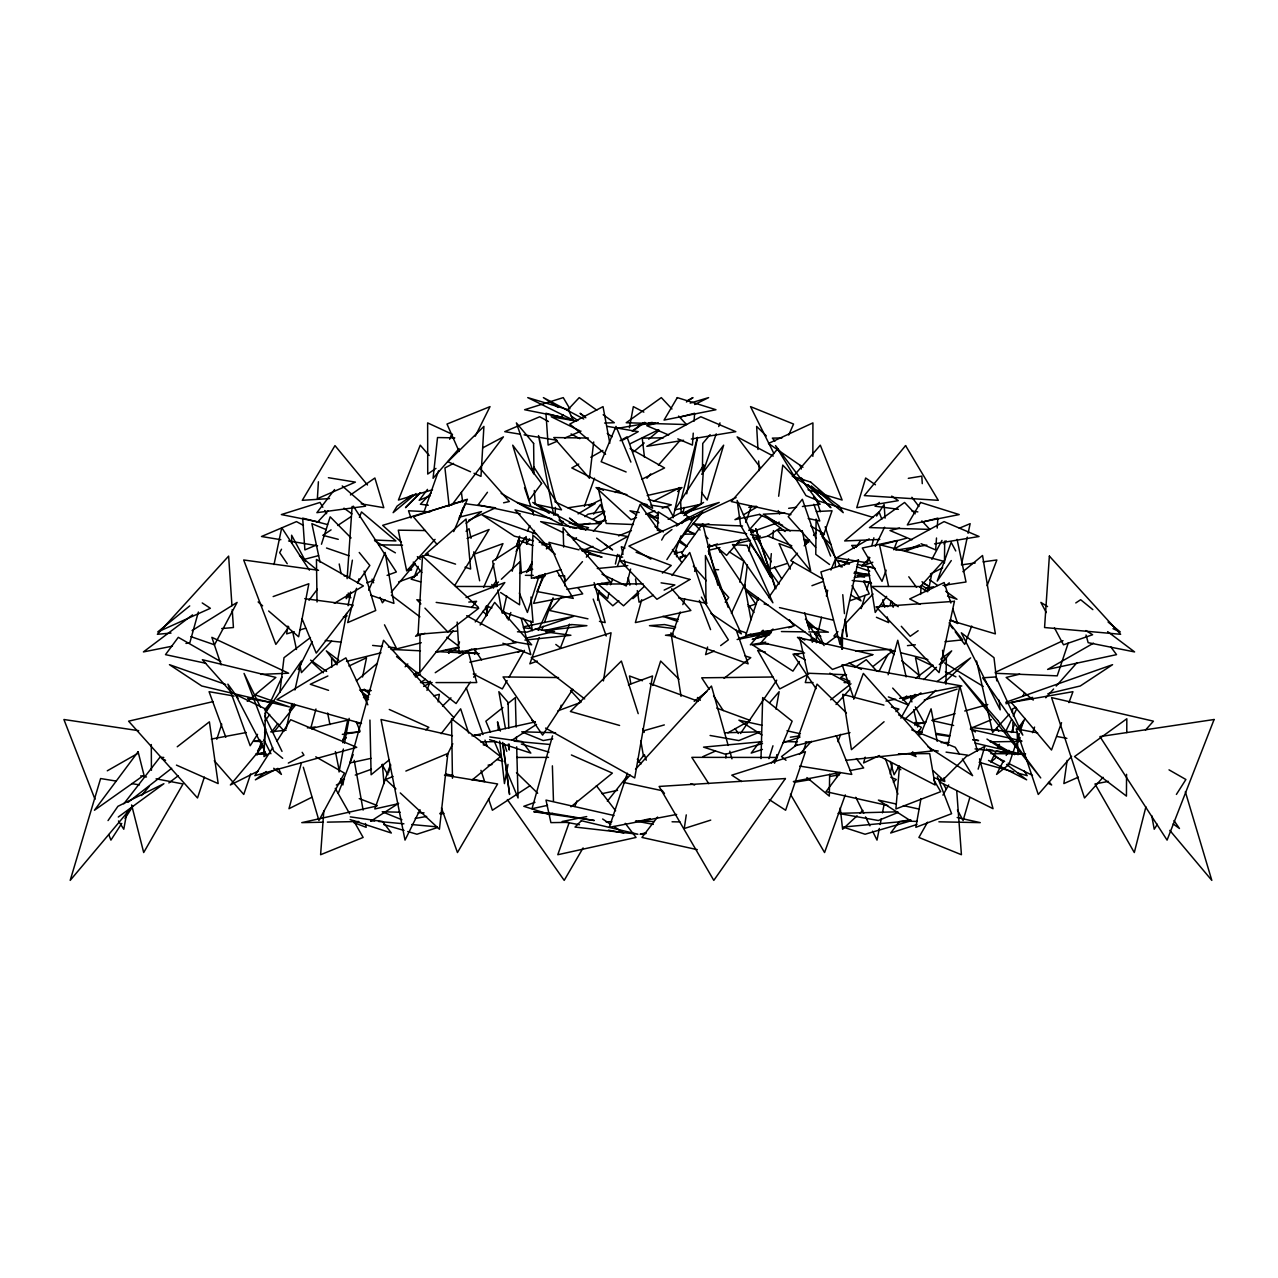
<?xml version="1.0" encoding="UTF-8"?>
<svg xmlns="http://www.w3.org/2000/svg" width="1278" height="1278" viewBox="0 0 1278 1278"><rect width="100%" height="100%" fill="white"/><g stroke="black" fill="none" stroke-linecap="round" stroke-linejoin="round"><path stroke-width="1.5" d="M812.856 456.342L812.92 422.89L768.461 443.466L802.967 467.253M842.41 649.24L842.458 629.926M419.983 634.735L419.791 672.595L453.115 630.757M1126.557 774.292L1126.445 796.098L1074.542 756.576L1126.829 718.763L1126.765 732.645M944.474 562.975L944.682 541.153M702.421 472.141L702.74 443.466L710.137 434.648M829.646 774.292L829.31 796.098L806.913 777.567M945.928 684.273L946.375 657.755L939.298 664.576M761.001 758.621L762.678 697.596L792.136 721.175L774.5 763.238M676.573 556.777L676.749 550.962M725.856 758.03L725.984 754.116M264.306 747.342L263.955 756.624L269.083 753.669M264.434 743.636L264.85 732.502M555.099 515.162L555.451 507.382M657.371 530.418L658.266 511.839L678.474 524.571M318.398 481.774L317.375 498.692L355.396 482.125L328.398 477.7M347.121 578.662L352.121 506.455M693.251 433.146L692.42 445.079L677.803 438.865M694.066 421.213L694.625 413.273L679.305 417.251M936.502 537.99L935.672 549.907L921.071 543.709M937.189 528.054L937.876 518.117L922.556 522.079M920.575 594.462L921.134 586.538L871.644 586.458L898.258 606.715M323.813 810.923L320.602 854.726L363.128 837.441L353.511 820.508M708.843 554.109L709.625 544.348M899.504 766.193L895.894 808.958L940.704 791.673L933.723 779.82M771.321 553.646L769.915 569.029L786.881 563.534M772.743 538.278L773.446 530.594M776.161 760.426L776.8 754.643M593.695 441.964L589.446 478.276L553.789 437.539L588.375 438.05M279.866 692.452L284.004 657.691L310.458 637.53M747.374 564.876L744.483 588.056L820.236 643.233M749.052 551.345L750.01 543.629L779.165 584.078M778.653 496.231L782.759 465.096L797.44 480.464M1067.146 760.426L1063.855 783.59L1078.376 777.152M686.27 814.885L684.257 828.511L710.728 820.109M597.577 600.261L599.062 590.58M438.146 701.957L439.344 694.321L433.721 695.807M603.408 680.934L611.06 632.786L531.265 657.691L584.685 698.922M346.833 594.813L346.226 598.663L350.731 592.337M349.597 577.48L352.377 560.163M287.917 626.044L286.639 633.888L294.196 631.62M890.303 604.829L890.958 600.9M342.887 784.98L343.91 779.085M776.002 709.178L779.149 691.686L769.883 702.437M920.975 798.606L915.831 827.329L951.599 813.703L937.365 776.752M486.087 615.868L487.876 606.076M739.898 582.273L743.748 561.138L729.355 551.856M126.985 811.754L123.774 829.246L118.487 820.955M508.005 764.42L504.443 783.59L499.682 741.128M629.415 427.81L633.345 406.628L643.84 412.139M339.037 771.992L343.367 749.02M344.453 743.269L349.15 718.38M683.027 513.245L684.145 507.414M686.733 493.819L697.5 437.507M336.897 663.825L346.578 613.456M348.063 605.708L350.667 592.145M879.328 828.432L877.012 840.109L872.586 831.179M880.111 824.55L881.277 818.703M882.427 812.872L883.977 805.092M890.175 773.973L892.108 764.244M928.723 589.062L931.678 574.078M941.199 778.542L940.416 782.392L993.038 808.702L979.539 758.86M947.797 745.777L959.826 686.03L977.462 751.192M362.553 676.989L366.53 657.755L348.958 666.046M274.019 564.556L281.735 527.702L309.404 570.148M961.583 564.061L967.286 537.143M968.101 533.293L970.146 523.676L959.299 528.197M349.453 597.816L350.284 594.014M342.776 742.71L347.696 720.169L312.679 728.109M608.951 592.88L607.657 598.663L594.382 587.161M615.389 564.013L617.546 554.396M502.845 613.009L506.679 595.915M512.222 571.234L518.197 544.652L492.637 561.138L497.174 586.107M286.24 728.572L291.879 703.491M294.93 689.992L301.432 661.045L266.271 711.495L284.099 731.032M474.617 654.336L475.895 648.665M673.075 517.782L679.88 487.573L653.362 501.327M821.53 617.226L818.447 630.693L805.364 619.207M826.371 596.059L827.697 590.276M1145.903 806.833L1134.305 852.538L1094.974 783.957L1108.441 781.385M630.629 569.014L626.3 585.963L601.986 574.141M356.53 588.311L347.712 622.594L375.732 610.501L364.07 571.09M357.984 582.592L358.974 578.79M868.928 557.032L867.427 562.815L836.563 557.847L869.216 538.869M871.9 545.498L873.88 537.798M697.389 437.443L680.647 501.535L681.19 513.213M707.597 647.003L705.584 654.624L714.306 651.077M301.448 762.694L288.988 808.702L311.8 797.296M310.778 728.188L315.97 709.018M807.345 675.072L805.284 682.564L813.048 682.564M198.362 612.018L189.847 642.674L185.981 643.441M641.684 599.733L635.358 622.594L690.903 610.501L671.669 588.711M865.206 757.183L863.609 762.934L879.424 755.538M888.146 674.752L897.763 640.262L906.15 676.877M552.527 735.856L531.999 808.702L547.559 805.364M560.083 709.018L561.154 705.184M388.48 772.855L390.701 765.25M969.778 797.696L963.101 820.524L957.43 809.996M978.149 769.148L984.827 746.304L967.957 755.873M861.196 608.616L865.078 595.484M866.756 589.861L868.976 582.353M768.925 758.669L772.966 745.777M321.465 544.236L330.155 516.823L351.067 537.958M652.834 685.471L660.646 661.045L679.049 679.257M516.823 545.514L519.219 538.038M538.581 577.544L527.399 612.45L519.331 593.072M459.265 519.219L462.892 507.941M508.404 620.022L510.817 612.513M204.352 777.152L197.515 797.983L128.583 721.175L213.154 701.606M216.781 739.275L221.749 724.115M803.191 751.72L806.274 742.39M758.221 597.737L745.681 635.454L794.101 625.916L789.437 619.782M627.386 773.238L609.302 827.329L676.669 814.437M250.696 773.845L243.763 794.469L214.273 760.714M257.006 755.106L261.415 741.975M264.562 732.614L265.824 728.859M516.552 545.61L519.699 536.217M745.777 522.414L751.336 505.896M1068.312 642.834L1057.21 675.854L995.386 673.298M543.166 575.116L533.645 603.408L582.736 593.871L578.007 587.752M1015.067 746.384L1008.917 764.563L996.584 774.42L1003.581 760.618M1016.921 740.936L1019.381 733.652M1020.611 730.026L1023.694 720.936L1019.317 729.562M703.028 472.221L716.223 433.865M718.731 426.548L719.993 422.89M426.98 690.392L430.175 681.206M822.585 537.942L832.058 510.769L816.338 511.551M539.156 637.546L529.859 663.825L537.319 661.125M541.808 630.038L543.134 626.284M544.46 622.514L553.086 598.104M680.231 611.986L671.765 636.013L748.141 663.825L736.192 630.038M682.835 604.606L684.8 599.062M694.577 571.346L695.887 567.64M424.072 511.711L438.53 470.863M449.696 439.281L451.006 435.558L453.61 438.498M390.525 764.436L374.789 808.958L397.953 803.766M568.966 823.192L557.783 854.726L636.061 837.441L625.23 823.32M574.892 806.498L576.873 800.923M584.413 506.36L594.542 478.18M845.269 794.884L824.566 852.538L790.443 794.245M674.369 554.189L680.998 535.865M1032.544 732.677L1034.573 727.07M414.04 577.608L418.146 566.41M610.564 584.765L612.609 579.174M617.418 566.106L640.038 504.506L659.704 531.808M1061.555 722.677L1051.506 750.026L1011.265 702.437L1072.961 691.686L1068.935 702.612M837.937 741.703L840.684 734.323M853.72 699.242L863.337 673.41L932.269 750.969L846.068 760.314M886.165 570.196L882.012 581.346L862.299 548.022L897.252 540.498L893.801 549.78M971.695 626.044L964.698 644.4L955.225 631.795M987.079 585.675L996.872 559.972L983.086 561.873M569.541 624.143L560.435 647.898L555.802 644.447M1011.377 732.502L1014.189 725.121M359.406 517.35L361.498 511.935L395.892 540.945L374.454 540.019M338.255 793.382L353.191 754.579M459.585 517.494L465.112 503.676L495.608 507.813L468.691 520.29M920.511 734.674L931.071 708.811L937.205 741.352M830.908 570.052L835.317 559.46L835.349 567.192M453.706 531.632L467.381 499.267L413.305 516.711L437.092 544.444M368.703 590.276L385.141 552.495L393.928 603.408L370.716 595.149M522.814 541.648L524.379 538.054M527.526 530.897L529.875 525.514M459.537 641.939L457.939 645.582L446.837 637.195M483.659 587.321L494.107 563.646M495.72 560.004L502.957 543.629L473.148 554.556M788.718 435.015L793.558 424.056L750.537 406.628L773.957 453.61M545.163 573.55L536.984 591.522L573.263 598.408L556.984 571.186M731.399 613.328L744.563 584.525L751.001 619.782M538.278 630.326L552.975 598.248M264.945 713.971L282.007 676.941M875.286 546.361L884.584 527.207M995.993 751.368L990.817 762.007L995.322 758.333M997.719 747.822L999.444 744.291M1005.482 731.879L1011.521 719.482M1013.246 715.936L1016.697 708.843M1022.735 696.446L1024.461 692.9M420.047 809.773L405.014 840.109L381.02 719.498L452.46 735.713M446.597 756.225L452.795 743.732M475.272 436.197L490.017 406.628L446.996 424.056L459.09 451.438M298.125 669.56L312.263 641.54M1006.201 755.442L1008.821 750.266M1016.489 744.483L1020.1 737.566M878.865 671.589L888.05 654.336M931.838 559.365L941.982 540.386M281.527 549.221L279.69 552.655L287.246 563.71M526.616 572.576L532.287 562.048M900.878 718.188L911.294 699.641L920.927 692.868M661.669 540.051L664.336 535.322L671.94 529.523M927.556 822.201L918.898 837.441L961.423 854.726L956.743 791.018M942.924 795.124L948.707 784.964M507.126 680.551L502.334 688.938L473.259 673.953M509.043 677.212L524.395 650.374M898.977 766.289L894.105 774.756L890.207 761.432M918.435 732.422L921.358 727.342L898.626 714.897M526.648 543.837L529.571 538.805M532.511 533.757L534.46 530.386M583.087 847.937L564.205 880.382L507.366 799.565M454.696 585.58L489.107 529.507L467.077 538.389M1157.389 824.262L1154.226 829.246L1151.734 815.636M1176.399 794.421L1185.904 779.5L1169.019 769.851M272.757 747.694L254.833 775.666L356.738 747.31L290.681 719.722L276.975 741.112M480.113 625.038L494.682 602.401L531.68 644.815L512.414 641.444M257.533 734.339L250.184 745.745L227.883 684.129L238.075 698.187M121.745 823.415L110.914 840.109L108.742 834.534M124.988 818.399L132.577 806.722M666.908 559.572L694.657 516.823L628.92 546.073L650.837 559.125M943.995 544.029L946.119 540.77M844.327 565.387L848.624 558.805M856.148 547.288L860.445 540.706M876.58 516.024L884.104 504.506L885.063 518.165M572.784 689.273L542.607 735.138L503.069 676.941L558.534 677.548M470.352 682.132L456.086 703.539L396.547 656.62M473.643 677.18L475.847 673.889M799.373 661.525L792.935 671.142L752.694 644.975L768.11 643.505M812.249 642.275L814.39 639.064L810.54 639.431M491.758 587.545L496.199 580.963M516.136 551.345L526.121 536.536L526.744 544.348M740.521 733.524L776.752 680.168M951.279 560.563L937.237 581.091L951.151 542.351L955.752 550.946M108.039 820.588L117.927 806.306L163.903 783.702L118.295 817.025M529.795 567.224L532.047 563.997M265.217 720.808L269.674 714.434M768.621 597.577L793.414 562.24M805.827 544.572L809.198 539.747M886.644 596.363L875.238 612.45L867.842 566.521L875.318 568.518M357.473 582.848L369.837 565.467L359.23 552.463M593.567 514.139L600.516 504.506L605.309 517.574M1017.304 729.45L1025.228 718.508M487.461 492.27L478.148 504.858L520.274 513.9M725.217 602.242L728.748 597.497L719.69 587.401M257.565 750.761L262.341 744.371M271.91 731.591L277.869 723.604M475.24 621.923L504.826 582.544L466.039 597.513M840.157 772.839L826.003 791.673L887.763 805.491M288.876 627.067L275.84 644.4L243.683 559.972L318.541 570.308M309.02 600.293L317.327 589.27M701.702 474.266L723.652 445.175L707.181 500.033L701.542 492.509M451.789 505.066L503.436 436.852L482.78 447.843M427.507 489.378L419.184 500.321L430.398 495.592M759.963 741.559L751.192 753.093L762.439 749.435M334.596 489.554L316.88 512.67L365.508 506.2L342.232 485.928M657.579 817.041L641.939 837.441L697.293 849.662M672.004 575.483L689.753 552.495L706.91 603.408L678.586 597.912M942.142 663.266L951.695 650.869L940.784 659.16M123.854 803.766L159.798 757.455L163.776 757.439M441.15 733.7L460.655 708.811L468.659 733.061M607.354 801.258L627.099 776.369M638.217 762.359L644.384 754.579L646.253 760.186M471.63 607.513L476.566 601.315L468.786 602.066M257.006 753.221L263.188 745.489M274.291 731.591L295.266 705.328M678.969 540.945L702.852 511.935L691.781 519.842M384.934 599.781L382.41 602.801L380.013 597.337M391.244 592.225L415.206 563.566M132.608 806.146L70.194 880.382L100.611 778.542L116.154 781.082M141.523 795.539L149.159 786.449M264.482 709.865L270.76 702.437L247.628 698.395M804.709 542.99L807.217 540.067M582.464 561.633L565.739 581.091L548.965 542.351L578.95 549.844M586.33 557.144L590.196 552.655L582.688 550.786M289.227 710.041L294.355 704.114M793.542 476.103L820.3 445.175L842.122 500.033L808.015 489.746M763.11 630.182L750.346 644.815L765.762 642.131M459.09 448.546L433.066 478.276L437.523 437.539L454.776 437.875M646.924 478.276L650.742 473.914M658.394 465.176L680.04 440.447M772.998 629.016L761.161 642.53L802.776 651.716M1071.603 756.304L1038.263 794.469L1016.202 728.859L1037.64 732.869M561.186 597.417L549.652 610.501L587.96 618.84M777.871 448.754L731.208 501.535L790.89 514.651M740.936 539.236L726.607 555.355L716.079 546.537M748.764 530.434L761.784 515.785M1045.787 697.804L1053.599 689.002M1056.203 686.078L1077.05 662.627M1103.074 777.296L1084.511 797.983L1051.57 697.596L1153.443 721.175L1145.487 730.042M435.063 539.38L406.676 570.931L398.289 530.178L425.382 530.546M919.697 587.305L943.26 561.138L879.472 544.652L888.609 586.426M797.456 553.198L790.762 560.611L823.32 579.269M804.15 545.802L809.501 539.875M813.527 535.434L816.195 532.463M836.052 704.497L850.653 688.443M630.182 775.091L623.52 782.392L662.403 790.747M635.517 769.26L711.447 686.03L728.172 745.441M1009.173 714.29L992.639 732.438L976.568 661.045M799.469 754.387L811.546 741.288M405.142 666.796L407.794 663.953M593.359 531.217L605.261 518.437M837.937 631.667L833.879 636.013L895.255 651.365M844.694 624.415L873.05 593.966M317.375 522.319L327.999 510.976M560.627 417.475L563.279 414.647M567.272 410.382L579.222 397.618L596.778 410.174M431.101 493.036L420.414 504.219L428.29 505.241M331.625 641.141L301.464 672.595L299.803 664.895M418.321 633.425L415.574 636.284L425.047 633.297M869.951 557.687L861.596 566.138L872.826 562.256M420.334 492.845L405.509 507.685L420.462 492.653M442.555 706.095L450.958 697.852M771.433 762.966L777.088 757.455L691.797 757.343L708.795 783.686M681.717 523.485L688.666 516.743L676.509 526.041M903.913 698.699L906.741 695.967M923.722 679.592L936.47 667.308M492.701 587.385L498.468 581.969M501.343 579.254L520.082 561.601L519.587 604.829L500.609 592.529M448.754 653.058L451.613 650.374L448.37 652.579M644.288 586.426L623.552 605.804L597.96 584.046L643.122 583.854M905.351 718.827L935.815 690.376M944.522 682.244L970.641 657.866L936.966 681.573M910.879 698.331L915.176 694.353M857.107 815.795L842.601 829.246L840.221 807.872M859.998 813.112L862.906 810.412M893.354 782.184L896.261 779.5L890.782 777.2M677.596 491.567L681.973 487.557L647.211 495.544M409.599 496.136L406.676 498.692L410.078 496.631M421.5 570.1L411.101 579.142L420.638 581.905M466.071 531.281L469.042 528.693L471.007 538.342M879.408 502.398L875.047 506.2L898.386 509.299M632.898 598.663L638.792 593.551M662.403 573.119L671.269 565.467L636.093 552.256M884.072 721.75L851.436 749.675L842.681 694.321L883.913 705.121M895.942 711.59L898.913 709.05L891.421 707.085M618.84 600.692L612.817 605.804L598.999 592.88M679.321 559.317L683.794 555.515M633.776 451.757L644.208 442.939M648.681 439.169L659.113 430.351M415.957 493.58L393.129 512.67L397.027 506.2L412.586 494.794M247.261 701.35L275.856 677.436L202.371 659.704L232.324 693.411M356.386 680.839L377.234 663.362M573.471 540.259L576.474 537.734M585.5 530.178L588.519 527.67L569.173 522.99M549.348 546.329L546.377 548.805L549.7 546.696M585.005 516.679L587.976 514.203L604.558 511.12M472.125 780.043L500.497 756.576L451.565 718.763L452.444 778.254M389.343 759.787L371.115 774.756L369.933 720.073M425.798 729.834L428.833 727.342L389.279 709.466M944.746 586.586L949.282 582.848M962.893 571.665L982.542 555.499L995.386 633.888L950.033 620.341M189.719 605.916L157.737 631.939L210.375 608.296L202.228 602.944M570.962 806.801L612.386 773.11L571.394 754.979M502.925 707.533L485.864 721.175L490.464 732.15M507.574 703.811L515.322 697.596L516.136 727.118M830.636 699.833L851.004 683.794M872.938 666.509L893.306 650.454M644.799 422.299L632.45 431.389M128.056 802.312L171.683 768.286M177.243 746.783L209.4 721.83L218.171 783.59L176.444 765.107M797.312 744.371L781.529 756.576L786.002 760.282M694.21 701.35L706.766 691.638M724.051 678.298L750.761 657.691L745.058 655.918M466.182 523.325L481.534 511.583L459.169 517.223M266.191 771.513L255.376 779.82L277.917 768.366M168.856 782.919L178.297 775.73M915.847 678.107L932.988 665.087M825.684 644.384L836.77 635.997M192.563 614.878L143.408 651.924L172.434 646.141M720.648 645.598L728.364 639.847L701.382 597.114M632.322 430.942L643.505 422.699M918.131 630.725L910.192 636.284L901.294 626.3M350.444 494.969L374.885 478.004L383.799 507.685L361.179 503.836M653.633 517.686L658.426 514.363M459.185 653.441L462.364 651.237M845.477 674.113L840.684 677.436L849.854 681.174M855.062 667.451L866.244 659.704L876.82 671.062M435.942 468.387L427.731 474.042L427.635 422.89L452.524 434.408M414.376 675.727L419.232 672.42M425.414 679.289L420.494 682.596L432.14 682.58M435.239 672.707L467.972 650.742L476.742 682.564L436.006 682.58M686.414 401.995L692.98 397.618L687.724 400.413M683.874 515.561L703.587 502.462L682.516 513.612M331.082 529.859L322.839 535.322L338.255 539.332M337.696 525.482L350.907 516.743M780.538 527.686L767.615 536.201L754.276 539.396M1075.772 602.944L1080.661 599.717L1092.85 609.638M518.069 652.307L521.28 650.214M529.891 785.81L492.381 810.252L488.547 798.926M370.7 821.275L398.688 803.271M511.823 740.297L536.52 724.402M593.056 519.219L604.734 511.823M528.181 571.026L531.52 568.918M192.083 630.565L237.117 602.401L214.512 644.815L190.869 636.62M413.976 674.353L417.315 672.308M448.993 652.802L452.332 650.742M334.309 603.344L363.415 585.931L316.449 559.46L317.04 601.986M578.087 513.884L595.101 503.676L567.991 507.813M415.414 677.036L420.526 674.065M463.706 653.697L472.045 648.857M311.704 729.019L315.107 727.054L307.375 727.885M740.058 516.743L734.946 519.651L759.835 514.315M743.461 514.794L757.055 507.015M1093.521 643.169L1047.609 669.432L1116.541 654.64L1110.71 646.764M107.288 770.81L137.704 753.461M578.726 464.074L571.825 467.956L652.627 508.229L626.987 436.852L620.102 440.75M590.787 457.268L602.849 450.463M727.869 732.869L750.154 720.409L716.734 708.092M623.201 439.904L638.217 431.66L607.29 426.357M893.578 549.252L944.075 521.6L979.06 536.504L934.569 543.837M423.641 686.446L430.654 682.644M453.53 463.387L444.936 467.956L449.185 506.312M645.582 422.714L642.067 424.568L655.215 422.73M668.17 519.331L682.835 511.583L690.791 520.114M451.933 651.093L459.01 647.419M808.766 673.953L779.692 688.938L757.63 650.374L765.426 652.052M288.317 763.078L303.924 755.154L302.151 752.311M930.432 573.95L942.685 567.815M258.236 771.033L230.375 784.98L256.431 753.908L266.08 753.828M336.338 785.027L341.609 782.392L340.827 778.542M589.014 505.609L601.315 499.474M615.357 492.477L618.871 490.72M641.716 479.346L664.544 467.956L630.07 448.53M694.657 404.519L708.619 397.618L690.184 403.113M687.804 518.005L719.226 502.446L684.193 512.909M630.182 443.722L658.537 429.791M1015.946 707.325L1012.384 709.05L1012.511 712.916M653.393 595.292L639.08 602.194L637.307 590.58M664.129 590.116L674.864 584.941L661.093 582.848M327.871 675.982L310.298 684.273L328.558 690.344M689.657 519.267L736.08 497.573M995.179 672.388L1063.024 640.677M703.044 756.56L715.52 751.033M557.256 441.198L548.134 445.079L545.93 413.273L576.554 421.213M564.572 438.098L581.011 431.117M315.842 545.259L304.883 549.907L302.678 518.117L327.567 524.571M393.065 776.433L385.764 779.5L395.908 788.909M405.861 771.065L447.875 753.461L439.424 829.246L400.27 792.935M905.064 550.802L919.521 544.763M971.168 728.156L991.345 719.722M581.889 550.866L592.896 546.377M618.568 535.897L631.412 530.658M898.003 812.489L878.321 820.508L838.08 813.367L897.795 811.818M417.523 558.39L428.529 553.933M342.696 739.323L346.322 737.869M811.945 585.691L822.984 581.522M366.69 582.864L374.119 580.148M387.09 575.372L396.356 571.969L353.335 506.152M398.608 581.905L417.251 575.068M636.508 517.638L631.012 519.651L596.027 487.557L626.923 494.65M645.678 514.267L654.847 510.912M662.18 508.229L671.349 504.858L648.17 499.538M557.863 710.84L580.148 702.628M628.425 684.864L652.563 675.966L634.719 777.935L545.578 728.077M902.492 700.056L916.981 694.801M273.157 596.57L308.845 583.742L298.637 636.795L268.636 610.996M340.843 780.251L344.453 778.957M355.268 775.075L371.483 769.228M534.971 802.328L523.804 806.306L550.275 814.709M849.582 600.868L869.232 593.871L863.752 581.282M685.583 555.163L679.96 557.144L685.679 555.77M708.076 547.24L717.437 543.949M751.176 532.063L779.292 522.159M748.205 606.635L755.681 603.999L718.012 548.054M1005.738 702.293L1112.579 664.672L1080.277 685.982L1047.88 693.714M904.68 551.249L919.665 546.073M924.25 700.056L957.126 689.13M783.063 742.71L799.932 737.198M916.917 824.47L890.67 833.016L899.44 821.498L910.831 819.853M437.156 827.649L416.947 834.23L407.714 831.531M534.188 578.231L545.115 574.733M770.458 633.6L752.247 639.431L769.532 634.894M788.67 627.77L792.312 626.603M738.604 638.601L749.148 635.262L770.858 632.227M432.539 489.746L398.432 500.033L420.254 445.175L429.168 455.479M465.32 500.433L382.649 525.338L401.452 542.287M299.867 629.942L305.538 628.249M343.335 616.97L347.121 615.836M519.523 573.231L532.702 569.317M560.93 569.653L531.376 578.343L532.926 535.21L555.275 554.253M762.535 743.508L725.6 754.292L703.539 747.135L762.023 741.703M643.505 730.824L664.32 724.914M914.728 725.073L926.262 721.83M932.029 720.201L955.097 713.699M964.714 710.999L987.782 704.513M537.016 578.439L544.7 576.426M881.069 544.859L906.15 538.326M658.25 422.714L646.764 425.686L668.682 434.999M303.094 559.652L318.557 555.642M899.584 528.054L890.015 530.53L911.933 539.827M346.498 661.429L381.02 652.802M392.522 649.927L421.293 642.722M701.239 525.801L708.986 523.932M1019.7 674.177L1006.169 677.436L1033.247 700.088M708.539 550.307L719.977 547.591M737.134 543.485L750.474 540.306M849.982 732.614L795.028 745.745L817.073 684.129L846.451 712.964M1005.962 703.731L1032.64 697.357M526.376 638.089L554.604 631.364L535.051 629.096M265.201 752.055L255.776 754.292L265.616 753.173M645.757 832.873L640.102 834.23L645.997 833.544M260.153 740.026L254.306 741.352L262.182 741.48M640.566 820.843L650.294 818.639M471.997 735.904L535.418 721.862M376.722 806.051L301.768 822.633L323.43 822.201M503.58 502.797L509.347 501.535L480.832 469.282M435.894 652.131L458.578 647.115M469.809 662.18L522.446 650.79M371.083 758.333L349.916 762.934L383.544 640.262L453.898 717.645M601.986 793.67L617.546 790.331M523.517 626.811L573.518 616.379L526.935 632.163L517.478 631.795M586.714 816.578L562.192 821.498L579.509 824.741M674.784 553.262L682.564 551.713M707.852 546.68L748.716 538.533M752.598 537.75L760.378 536.201L750.569 534.46M737.134 639.527L771.241 632.722M885.958 701.095L895.67 699.162M899.568 698.379L961.807 685.982L842.074 664.672L853.576 697.74M793.35 781.561L840.253 772.471M850.014 770.586L863.688 767.934L856.372 758.605M211.237 739.083L246.334 732.518M578.471 525.386L590.244 523.277M596.139 522.239L605.948 520.481M552.767 738.876L543.182 740.569L521.728 731.831L555.563 732.709M415.19 818.463L426.692 816.418M440.111 814.054L443.945 813.367L439.967 813.271M615.549 428.689L644.543 423.705M648.409 423.05L652.275 422.395M566.873 589.398L610.389 582.001L563.087 527.702L563.678 547.096M683.586 440.271L646.828 446.326L700.823 416.756L735.808 431.66L691.318 438.993M895.894 550.211L926.838 545.115M794.261 782.328L809.996 779.724M829.678 776.465L839.518 774.835M908.307 478.339L921.805 476.135L922.269 483.643M488.084 765.171L491.95 764.563M925.703 588.008L933.387 586.858M942.988 585.436L966.008 582.001L957.078 539.348M342.328 734.371L359.885 731.831L345.092 733.125M790.347 737.214L799.836 735.84M961.407 564.876L975.194 562.959M748.748 507.286L756.368 506.248M854.311 577.496L869.871 575.404M673.25 634.223L665.471 635.262L675.04 636.268M788.654 508.309L796.529 507.286M802.424 506.519L820.141 504.219L813.463 497.238M804.581 652.962L794.772 654.128L805.3 659.831M407.778 570.18L411.676 569.732L407.906 569.445M868.72 574.062L856.995 575.419L864.519 577.209M357.425 723.556L361.291 723.108M270.648 731.863L286.112 730.185M524.938 640.086L570.899 635.262L545.626 631.875M907.46 645.63L915.352 644.799M944.937 641.7L962.685 639.847L949.139 622.769M597.273 568.534L627.77 565.627M171.028 633.073L157.386 634.287L228.634 556.106L231.957 605.708M221.717 628.568L233.427 627.53L232.229 609.67M457.316 631.076L418.066 634.287L422.491 556.106L478.419 607.322M329.516 498.58L302.279 500.321L334.98 445.607L367.473 484.985M541.888 544.795L545.53 544.588M784.884 513.133L763.27 514.203L790.187 530.977M798.878 653.841L792.999 654.128L816.067 688.714M855.685 651.109L890.958 649.4M879.759 539.444L844.646 540.945L879.056 511.935L881.852 519.156M573.375 524.603L601.299 523.453L554.876 501.759M260.712 674.369L288.636 673.218L211.86 637.339L221.11 664.848M604.606 423.034L614.335 422.73L603.168 414.743M527.782 569.557L531.664 569.445M724.466 732.773L760.298 731.831L738.844 740.569L710.089 735.473M781.944 437.955L772.359 438.13L774.963 441.118M480.64 741.927L496.391 741.623M327.36 822.137L358.878 821.514M663.362 437.827L642.227 438.13L644.463 457.252M941.119 742.614L948.995 742.502M990.274 741.863L1021.729 741.384M568.598 822.361L550.914 822.633L545.994 800.092L614.079 815.54M605.948 821.786L611.858 821.706M635.438 821.339L639.367 821.275M857.634 545.386L851.691 545.45L854.199 548.47M773.014 677.005L701.702 677.803L709.242 689.273M898.45 753.78L929.697 753.605L935.113 784.98L878.545 755.729M516.775 757.439L548.518 757.391M684.034 534.124L693.619 534.124L686.877 529.875M844.071 682.58L849.886 682.58M820.444 534.124L824.374 534.14L810.795 526.025M455.735 586.458L496.791 586.538M990.865 753.621L1025.595 753.908M378.703 544.843L402.538 545.115M525.418 575.324L533.261 575.419M539.14 575.499L545.003 575.579M558.726 575.755L564.588 575.835M761.832 631.3L771.624 631.428M781.417 631.556L804.916 631.859M808.83 631.907L828.416 632.163L807.648 625.485M638.633 821.275L654.352 821.514M672.052 821.786L679.912 821.914M783.67 741.591L797.456 741.863M805.332 742.007L811.242 742.119M917.237 821.403L911.326 821.275L878.401 800.092L895.686 803.91M938.899 821.818L980.258 822.633L957.19 817.521M400.158 812.233L382.234 811.754L401.915 819.773M418.066 812.696L424.04 812.856M714.721 569.621L718.619 569.732M344.149 575.931L347.92 576.074M633.441 524.523L606.203 523.453L598.12 487.573L603.424 490.321M846.563 674.768L807.648 673.218L799.549 637.339L804.852 640.086M359.613 690.12L371.307 690.583M692.692 523.948L742.55 525.993M391.068 649.4L420.462 650.821M436.133 651.572L479.218 653.649M430.111 511.855L408.497 510.769L411.021 518.021M921.821 732.15L918.115 731.831L922.029 732.39M514.155 741.176L549.252 744.419M370.78 820.732L374.678 821.099M378.576 821.45L403.912 823.799M411.708 824.534L437.06 826.866M852.186 580.516L871.34 582.528M325.267 640.47L341.034 642.115M372.601 645.422L382.457 646.444M388.368 647.067L396.26 647.898L384.486 624.814M970.769 727.47L1017.176 732.502L1017.991 754.771M361.834 690.2L369.438 691.047M975.05 748.924L1022.224 754.292L975.098 743.061M523.325 627.738L529.188 628.425M914.952 722.437L924.601 723.556L915.272 706.814M853.928 573.135L867.57 574.733L854.599 571.873M674.8 628.632L649.464 625.677L664.56 624.559L675.663 627.003M445.99 649.687L461.662 651.556M467.54 652.259L477.349 653.425M304.739 598.663L353.207 605.101L316.225 653.106L302.055 618.792M911.997 511.12L917.844 511.903M420.702 600.261L416.836 599.717L420.877 603.919M436.165 602.401L478.675 608.296L447.811 631.939L424.919 608.136M572.432 527.846L576.186 528.373M579.94 528.884L583.695 529.411L532.782 502.462L549.205 513.389M930.416 749.93L938.244 751.033M946.071 752.135L967.606 755.154L943.052 779.82L932.94 770.522M935.672 734.371L949.33 736.352M972.734 739.722L978.581 740.569L972.862 739.611M474.585 734.754L480.288 735.569M489.778 736.943L522.063 741.559L530.833 753.093L489.586 739.642M350.3 816.866L382.585 821.498L391.34 833.016L350.108 819.581M138.711 730.696L63.9 719.498L95.003 799.277M647.083 504.554L641.268 503.676L658.282 513.884M650.949 505.145L668.378 507.813L673.075 516.136M799.724 766.097L851.787 774.42L836.243 735.681M131.682 783.606L139.446 784.868M520.226 434.216L504.746 431.66L539.731 416.756L548.438 421.516M524.092 434.855L556.968 440.271M280.841 539.699L261.495 536.504L296.48 521.6L303.445 525.418M288.572 540.961L317.583 545.754M444.472 775.171L497.605 783.957L457.46 852.538L441.437 807.904M936.598 733.444L949.953 735.713M576.362 421.069L551.233 416.756L579.605 430.67M234.13 696.047L209.065 691.686L225.823 737.262M650.454 516.647L658.298 518.037M693.635 524.331L746.64 533.757M639.192 512.494L629.974 510.769L636.652 515.002M1057.13 736.527L1066.874 738.349M988.837 749.499L992.686 750.218M996.536 750.937L1008.086 753.093L986.967 739.067M608.376 830.141L623.76 833.016L614.015 826.546M635.965 821.067L653.298 824.374M140.708 775.874L146.475 776.976M156.092 778.813L183.026 783.957L143.695 852.538L131.602 804.932M445.575 773.989L453.386 775.506M472.924 779.292L484.65 781.561L480.959 770.362M563.039 417.395L524.603 409.727L563.247 397.618L569.876 408.848M579.861 548.613L622.658 557.144M319.788 522.239L281.352 514.571L319.995 502.446L322.839 507.27M849.63 562.847L838.096 560.435L849.263 564.221M857.33 564.445L872.714 567.656M678.251 619.59L662.851 616.379L677.755 621.443M205.694 663.266L165.485 654.64L178.297 637.323L220.806 661.653M599.446 621.332L605.197 622.594L594.126 582.592M808.207 518.469L819.757 521.009L813.846 504.283M761.976 725.265L738.908 720.169L761.976 734.994M786.96 730.792L800.411 733.78M903.386 805.619L918.754 809.022M932.253 720.6L953.644 725.457M971.152 729.434L1021.745 740.905M601.539 583.359L607.258 584.669M764.1 603.999L767.95 604.893M779.484 607.593L833.304 620.165M533.453 540.754L514.395 536.201L482.11 514.906L536.472 534.044M539.172 542.128L550.61 544.859M588.727 553.949L602.066 557.144L581.442 549.875M483.212 744.834L486.998 745.745L485.001 740.138M551.776 518.788L515.034 509.922L552.815 552.431M559.508 520.657L563.374 521.6M901.006 652.802L927.86 659.512M979.124 762.295L1013.726 771.928M1017.576 772.998L1027.192 775.666L1024.029 770.73M361.514 723.444L276.959 699.641L345.875 657.866L367.84 704.833M619.59 725.457L570.387 711.495L621.38 661.045L638.201 713.651M521.344 744.052L549.045 752.135M383.704 824.518L404.024 830.444M873.066 517.414L816.706 500.433L820.332 511.711M882.203 604.925L887.779 606.683M815.108 634.495L820.795 636.284M497.126 759.563L502.781 761.353L494.298 741.288M455.559 564.141L425.382 554.364L466.055 519.06L470.639 569.029L464.984 567.192M947.541 596.091L956.998 599.286L945.688 591.235M856.723 566.745L869.759 571.17M738.812 630.374L746.336 632.914M750.106 634.176L753.86 635.454M326.513 548.006L348.99 555.786M486.295 605.98L491.902 607.945M503.117 611.89L533.038 622.418L530.993 597.034M225.679 684.481L169.447 664.672L201.748 685.982L289.403 706.91L255.664 695.04M690.887 783.702L694.609 785.043M933.978 777.663L944.793 781.561L944.059 777.727M532.926 545.514L519.108 540.498L521.376 573.566M364.645 696.111L368.272 697.421M792.12 548.406L779.069 543.629L790.331 569.109M838.688 565.499L842.426 566.857M864.12 580.819L871.532 583.551M642.451 680.759L629.463 675.966L630.837 683.81M649.879 683.49L698.171 701.271M687.516 530.945L694.976 533.725M624.99 548.086L621.3 546.696L623.009 554.396M353.671 822.553L366.195 827.329L365.508 823.495M359.246 798.59L377.17 805.491M911.709 729.882L955.273 747.31L959.363 753.988M755.122 530.993L751.448 529.507L753.525 532.91M767.966 536.169L791.833 545.802M502.877 643.249L530.801 654.624L521.216 618.44M888.37 696.893L908.546 705.121L892.683 688.091M626.14 471.981L601.139 461.725L616.012 426.405L630.901 462.109M326.353 529.699L311.88 523.676L320.027 562.144M908.93 753.605L916.102 756.624L912.22 752.407M876.404 617.29L888.673 622.594L887.204 616.875M470.528 471.758L447.875 461.725L483.915 426.405L480.991 476.374L474.026 473.291M161.939 758.669L165.565 760.282M1113.01 628.68L1120.263 631.939L1108.074 622.035M759.292 514.475L782.631 525.29M933.068 666.046L915.495 657.755L919.473 676.989M945.369 671.845L955.912 676.813M563.678 532.894L540.626 521.6L627.626 536.504L600.916 551.169L567.224 534.635M994.172 756.225L1004.62 761.448M1008.102 763.19L1032.496 775.395M1048.168 783.238L1051.65 784.98L1049.174 782.008M988.501 760.442L1026.649 779.82L1006.569 764.404M920.352 604.398L909.712 598.951L944.154 582.544L950.896 603.024M950.528 619.862L957.621 623.504L952.733 608.616M649.384 514.155L656.445 517.83M849.055 663.01L861.42 669.432M583.758 418.992L543.39 397.618L558.166 407.442M773.254 456.07L737.118 436.852L759.947 466.997M829.821 673.139L849.103 683.586M466.694 615.692L516.264 642.674L459.01 651.924L457.173 622.051M571.074 433.929L579.781 438.689M923.163 583.135L928.243 585.963L921.997 581.746M531.856 720.409L535.29 722.326M921.198 587.832L927.956 591.618M315.762 756.832L344.453 773.11L318.925 820.524L303.317 767.231M850.749 594.989L861.021 600.884L851.995 585.58M501.152 493.388L533.469 511.871M970.321 729.019L975.433 731.974M990.785 740.857L1014.652 754.659M374.773 540.866L395.397 552.847M944.554 662.962L983.213 686.398M803.654 539.364L808.702 542.511M1047.545 606.571L1040.883 602.401L1046.299 612.577M1085.917 630.565L1092.594 634.735L1063.488 644.815L1054.446 627.849M923.802 589.525L927.189 591.634M654.991 526.616L663.33 531.904M678.33 541.409L686.669 546.696M927.796 746.624L972.622 775.666L962.414 758.988M922.652 585.931L929.09 590.116M741.575 781.545L731.799 775.171L805.428 751.752L785.619 810.252L769.308 799.629M571.298 416.181L577.88 420.558M559.061 519.938L570.563 527.574M602.641 819.006L610.772 824.39M710.919 613.424L741.352 633.888L705.424 555.499L706.047 604.334M875.446 484.793L865.669 478.004L856.739 507.685L898.242 500.641L891.725 496.104M310.57 660.119L326.609 671.413M363.495 697.373L366.706 699.641M604.574 544.204L612.609 549.907L596.634 538.134M929.537 579.717L937.621 585.468M343.958 508.165L351.929 513.884M745.905 591.139L758.525 600.341M1173.172 823.927L1179.466 828.511L1173.987 820.588M817.569 490.241L839.342 506.2L843.24 512.67L811.274 485.944M829.55 564.509L815.779 554.364L816.099 519.06L830.604 556.074M584.877 416.804L580.084 413.273L585.835 417.778M607.242 433.29L612.034 436.82M585.452 529.891L569.477 518.117L583.854 529.396M1107.643 631.62L1134.592 651.924L1088.153 642.674L1086.028 635.006M391.356 595.244L419.887 616.827M338.782 660.343L326.305 650.869L337.041 664.8M360.731 691.11L368.655 697.133M768.222 518.628L785.123 531.536M986.488 749.004L1003.486 762.039M273.716 768.254L281.416 774.42L278.796 769.244M282.678 758.333L273.684 750.969L244.05 673.41L260.44 707.069M897.763 767.279L900.814 769.771M299.483 555.499L317.615 570.419M347.872 595.276L350.891 597.769M648.393 514.203L658.793 522.862M679.592 540.163L687.021 546.329M889.887 650.869L894.36 654.624M901.805 660.854L919.681 675.838M605.58 454.265L569.796 424.056L603.024 406.628L609.814 443.226M258.124 601.97L262.629 605.836M821.898 536.456L830.812 544.22M417.363 556.633L420.254 559.237M482.828 611.363L487.253 615.405M912.716 751.943L915.607 754.595M362.824 694.353L368.543 699.657M311.72 661.924L323.318 672.771M335.874 661.844L331.625 657.755L331.785 667.228M364.182 689.146L369.837 694.593M516.472 772.599L537.703 793.255M766.337 435.926L756.64 426.405L757.982 449.473M697.468 697.484L700.312 700.28M807.904 484.666L830.86 507.685L807.952 484.761M807.041 622.035L812.536 627.738M816.674 632.003L819.422 634.862M915.208 513.804L904.584 502.462L869.471 527.574L929.825 529.411L921.853 520.897M671.956 408.976L661.333 397.618L626.204 422.73L686.574 424.568L678.602 416.069M693.443 522.958L700.072 530.05M705.376 535.738L708.028 538.581M570.563 690.408L581.218 702.085M805.491 539.38L808.063 542.255M815.668 547.367L788.222 516.711L802.36 499.267L815.795 538.326M685.519 557.432L681.621 553.054L702.724 523.676L717.837 585.212M693.331 566.17L706.351 580.723M1169.801 830.38L1211.816 880.382L1185.345 791.753M413.241 562.096L421.884 572.544M637.323 759.244L641.029 763.924M662.004 790.363L664.48 793.478M911.869 497.27L918.946 506.503M596.363 785.666L615.613 810.763M950.481 625.501L952.861 628.648M748.109 604.606L754.036 612.481M522.926 618.057L532.351 630.693L530.881 621.076M908.786 576.777L916.566 587.385M807.137 622.929L822.297 643.968M672.42 549.476L681.669 562.32M474.074 648.697L481.582 659.911M713.555 695.823L723.252 710.568M735.106 728.588L738.349 733.508M533.693 466.758L561.521 509.842L535.242 504.219L534.332 490.528M996.616 727.949L998.725 731.24M756.656 538.006L771.257 561.793M774.388 566.889L781.689 578.79M819.885 531.201L840.956 566.889M324.724 510.481L326.609 513.692M382.074 764.595L387.921 774.756M335.251 788.35L349.661 813.735M943.244 783.654L946.087 788.925M305.458 561.09L291.624 535.21L291.703 543.134M263.923 739.914L270.92 753.716M855.781 797.28L863.736 813.335M865.51 816.898L869.935 825.828M264.754 715.936L282.007 751.368M491.806 584.525L493.452 588.136M504.155 611.523L507.446 618.712M818.463 632.834L824.086 645.582M372.042 579.142L373.639 582.784M506.567 770.554L518.069 797.983L516.679 746.815M824.278 585.931L827.297 593.296M356.227 721.75L359.997 730.984M778.206 510.577L779.58 514.028M699.37 600.404L710.568 629.623M775.203 587.864L755.777 528.693L775.922 588.807M619.031 554.908L620.389 558.63M466.278 687.852L482.988 734.53M800.044 465.288L801.37 468.994M885.494 758.876L897.955 794.117M708.331 551.169L728.236 607.497M593.2 599.062L606.235 636.013M261.702 742.742L265.393 753.653M524.523 487.573L530.689 505.896M531.92 509.571L533.773 515.066M485.48 607.162L487.349 612.817M825.173 526.744L836.068 560.563M642.994 728.668L644.192 732.438M500.401 731.048L497.509 721.83L498.372 729.562M504.459 743.94L506.759 751.304M729.802 751.192L731.959 758.86M919.154 730.345L920.208 734.179M804.725 612.737L809.341 629.878M810.364 633.68L812.425 641.3M555.722 501.535L538.501 435.558L553.709 515.178M882.794 599.733L884.743 607.354M910.575 696.159L911.901 701.941M913.674 709.641L917.652 726.99M918.531 730.84L919.425 734.706M719.035 548.438L719.881 552.24M624.303 560.163L625.597 565.946M628.169 577.48L629.878 585.18M891.932 601.619L893.178 607.322M292.758 632.131L296.48 649.48M473.755 551.856L479.649 580.787M327.631 713.012L329.964 724.578M335.395 751.56L339.277 770.826M942.525 650.278L944.011 658.026M339.213 563.981L341.066 573.646M497.877 589.941L502.078 612.993M505.481 728.636L498.851 691.686L508.117 702.437L508.756 728.204M508.261 744.195L509.299 750.026L509.155 744.068M354.214 760.33L363.112 810.092M640.773 740.681L643.521 756.368M348.239 593.04L348.91 596.97M670.966 632.786L681.062 696.35M635.517 578.966L636.412 584.765M840.205 637.738L841.851 649.256M502.733 743.588L509.571 794.469L502.733 742.374M461.39 492.334L462.668 502.062M530.626 564.876L531.105 568.742M996.76 680.87L993.996 657.691L961.312 632.786L1000.211 709.833L999.061 700.184M836.307 772.886L836.755 776.784M844.47 613.584L842.761 594.685M845.077 619.383L846.867 636.795L845.237 619.111M382.362 764.26L383.991 783.686M532.894 469.01L533.15 472.924M758.653 461.007L759.228 470.608M1012.847 722.597L1013.182 732.262M564.572 576.154L564.86 585.851M552.384 765.841L553.47 801.002M516.408 736.975L516.52 740.905M816.37 632.738L816.418 642.706M151.299 744.547L151.427 770.314M265.616 709.05L264.226 749.675L235.312 694.321L265.616 709.05M703.747 465.096L701.127 504.219L674.848 509.842L703.747 465.096M1049.366 556.106L1044.573 627.53L1120.614 634.287L1049.366 556.106M954.426 601.315L939.09 672.595L876.037 606.842L954.426 601.315M858.481 559.972L840.013 644.4L820.907 571.937L858.481 559.972M1214.1 719.498L1167.086 840.109L1099.927 736.591L1214.1 719.498M677.308 397.618L664.065 420.079L715.952 409.727L677.308 397.618M920.559 502.446L907.316 524.923L959.203 514.571L920.559 502.446M785.411 778.542L713.795 880.382L659.113 786.449L785.411 778.542M138.104 751.752L94.444 810.252L143.999 775.171L138.104 751.752M541.6 483.467L529.188 500.033L512.718 445.175L541.6 483.467M905.575 445.607L864.327 495.592L938.276 500.321L905.575 445.607M581.362 820.732L575.02 827.058L637.898 834.23L581.362 820.732M689.912 579.445L656.924 599.286L619.51 560.131L689.912 579.445M872.778 654.64L832.441 669.432L797.456 637.323L872.778 654.64M911.246 820.732L865.078 834.23L843.017 827.058L911.246 820.732M571.809 624.559L544.029 630.677L586.906 625.677L571.809 624.559M995.993 676.941L982.67 677.803L1022.815 735.138L995.993 676.941M802.28 530.785L777.375 530.178L810.683 570.931L802.28 530.785M747.071 545.45L732.47 544.588L772.918 602.801L747.071 545.45M552.288 813.367L533.805 811.754L594.27 820.508L552.288 813.367M568.311 409.727L527.75 397.618L573.135 420.079L568.311 409.727M557.703 514.571L517.143 502.446L562.528 524.923L557.703 514.571M810.715 482.125L792.248 476.135L829.694 498.692L810.715 482.125M817.201 500.321L805.971 495.592L775.538 445.607L817.201 500.321M803.894 480.672L801.226 478.004L803.91 480.704M997.735 720.409L959.283 675.966L1040.739 777.935L997.735 720.409M533.629 443.466L516.376 422.89L533.964 474.042L533.629 443.466M770.89 577.48L740.617 525.338L737.134 500.433L770.89 577.48"/></g></svg>
